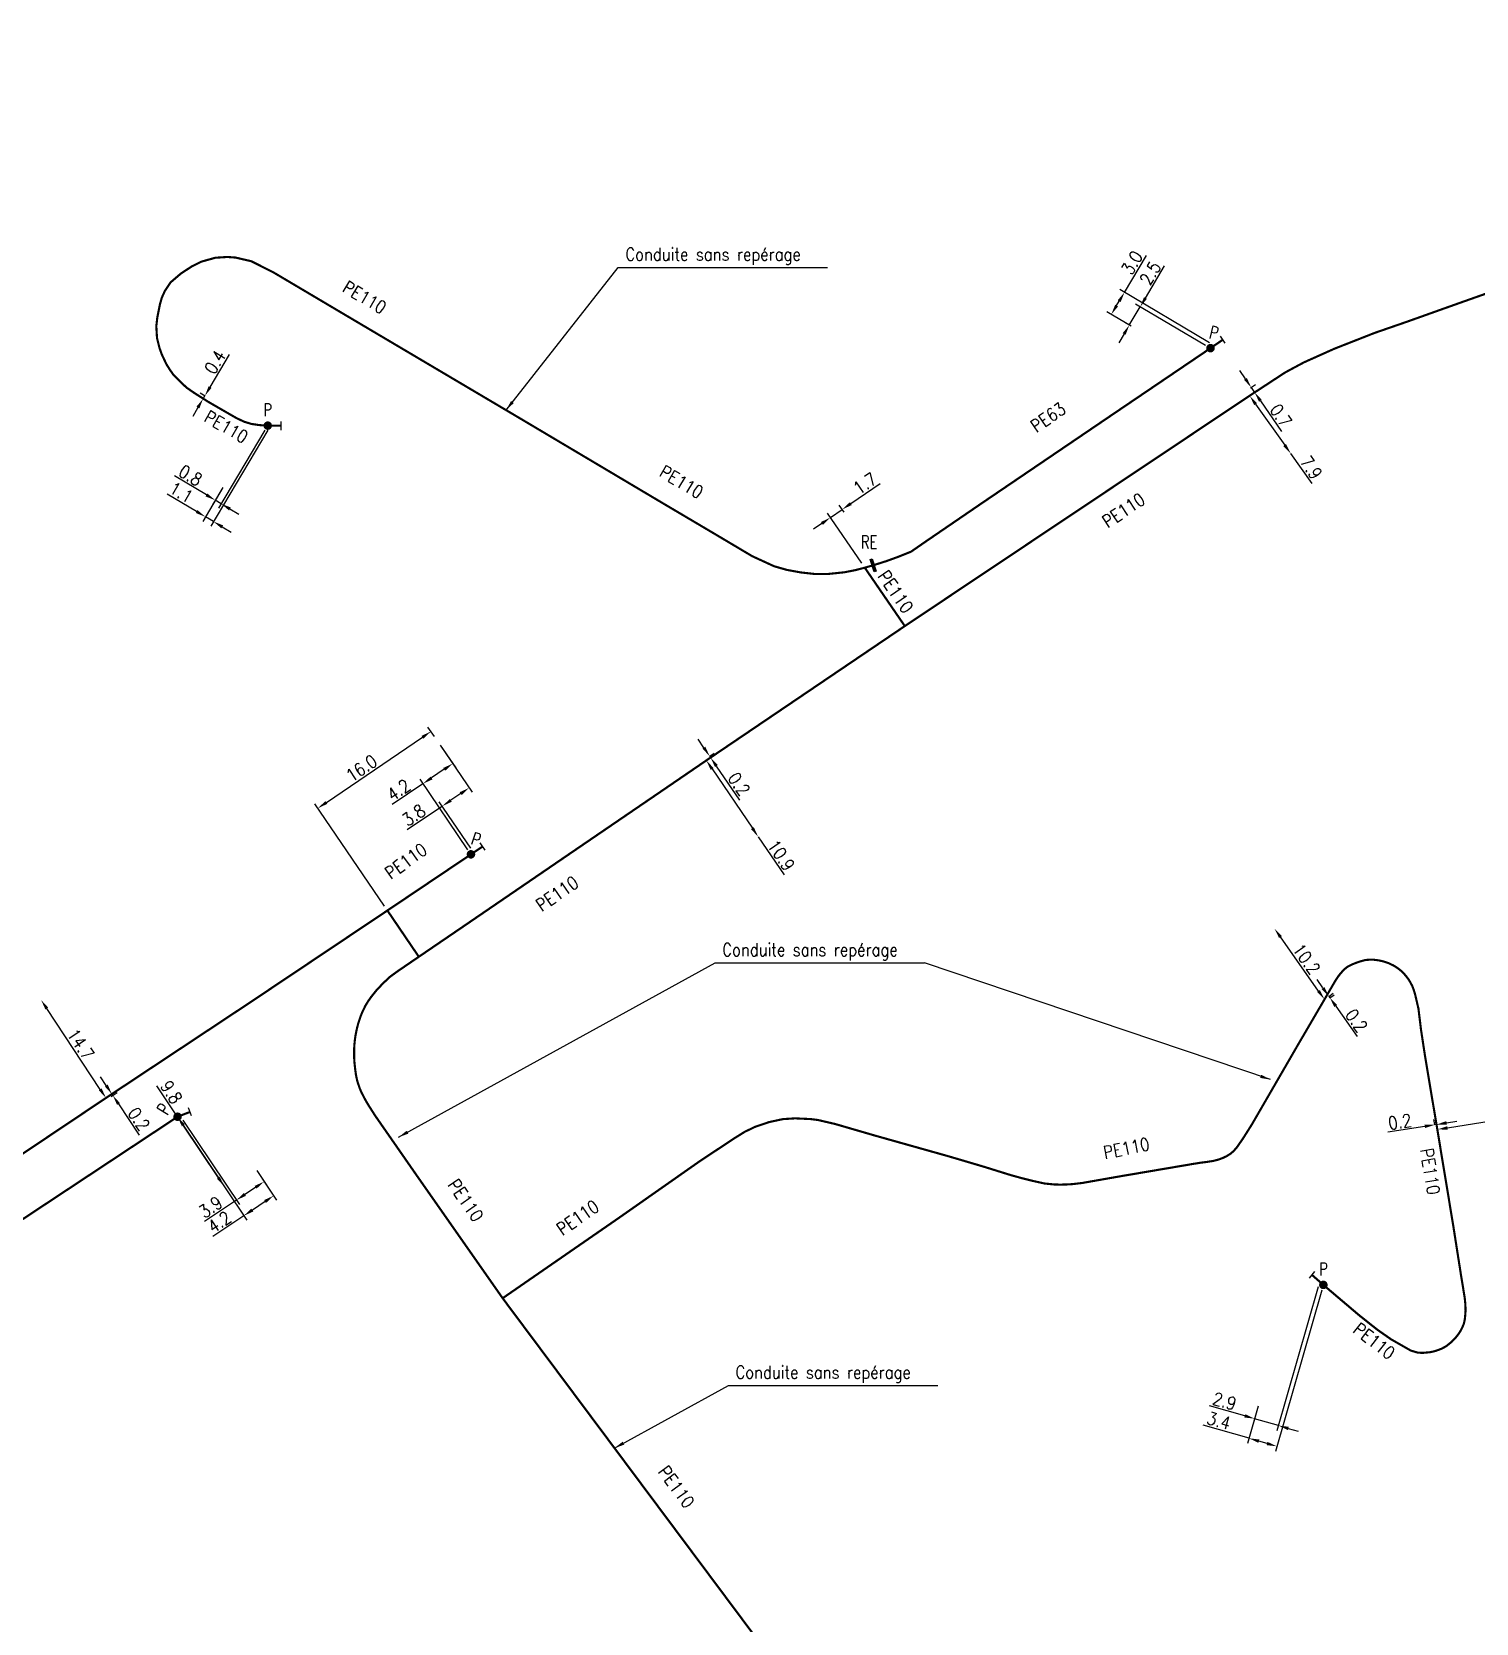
# Model space of a CAD drawing. Header units: millimetres. Extents: x 127511 to 128011, y 140859 to 142000.
# Drawn here: x 127682.6 to 127851.8, y 141620.2 to 141806.6 of the extents above; entities that cross this region are included whole.
import ezdxf
from ezdxf.enums import TextEntityAlignment as Align

# ---------------------------------------------------------------- set-up
doc = ezdxf.new("R2010")
doc.units = ezdxf.units.MM
doc.header["$PDMODE"] = 34
doc.linetypes.add('L_25_PE', pattern=[2000, 1000, 1000])
doc.layers.get('0').update_dxf_attribs({"linetype": 'CONTINUOUS'})
doc.layers.get('Defpoints').update_dxf_attribs({"linetype": 'CONTINUOUS'})
for name, color, linetype in [('L_150', 1, 'CONTINUOUS'), ('L_300', 7, 'CONTINUOUS'), ('L_340', 7, 'CONTINUOUS')]:
    doc.layers.add(name, color=color, linetype=linetype)
doc.styles.add('G_ROMANS', font='ROMANS.SHX', dxfattribs={"width": 0.75})
doc.styles.get("Standard").update_dxf_attribs({"font": 'romans.shx', "width": 0.85})
doc.dimstyles.get("Standard").update_dxf_attribs({"dimtxt": 1.5, "dimasz": 1.2, "dimexe": 0.625, "dimexo": 0.625, "dimgap": 0.25, "dimtad": 1, "dimdec": 1, "dimzin": 0, "dimdsep": 46, "dimtxsty": 'Standard', "dimcen": -0.5, "dimadec": 0, "dimazin": 0, "dimtfac": 1, "dimtdec": 1, "dimtmove": 0, "dimatfit": 3, "dimfxl": 0, "dimtolj": 1, "dimtzin": 0, "dimarcsym": 0})

# ---------------------------------------------------------------- blocks, each defined once
blk = doc.blocks.new('*D4')
at = {"layer": 'Defpoints', "color": 0, "linetype": 'Continuous', "transparency": 16777216}
for p in [(127833.53, 141660.15), (127826.49, 141646.18), (127825.89, 141644.12)]:
    blk.add_point(p, dxfattribs=at)
at = {"layer": 'L_340', "color": 0, "linetype": 'Continuous', "lineweight": -2, "transparency": 16777216}
for p, q in [((127833.35, 141659.55), (127828.5, 141642.71)), ((127824.74, 141644.45), (127820.6, 141645.64)), ((127826.31, 141645.58), (127825.72, 141643.51)), ((127828.68, 141643.31), (127825.89, 141644.12)), ((127829.83, 141642.98), (127830.98, 141642.65))]:
    blk.add_line(p, q, dxfattribs=at)
at = {"layer": 'L_340', "color": 0, "linetype": 'Continuous', "transparency": 16777216}
for points in [[(127824.79, 141644.64), (127824.68, 141644.26), (127825.89, 141644.12)], [(127829.89, 141643.17), (127829.78, 141642.79), (127828.68, 141643.31)]]:
    blk.add_solid(points, dxfattribs=at)
at = {"layer": 'L_340', "color": 0, "linetype": 'Continuous', "transparency": 16777216, "insert": (127822.37, 141646.17), "char_height": 1.5, "attachment_point": 5, "rotation": 343.9326}
blk.add_mtext('\\A1;2.9', dxfattribs=at)
blk = doc.blocks.new('*D5')
at = {"layer": 'Defpoints', "color": 0, "linetype": 'Continuous', "transparency": 16777216}
for p in [(127833.94, 141659.79), (127826.49, 141646.18), (127825.23, 141641.82)]:
    blk.add_point(p, dxfattribs=at)
at = {"layer": 'L_300', "color": 0, "linetype": 'Continuous', "lineweight": -2, "transparency": 16777216}
for p, q in [((127833.77, 141659.19), (127828.32, 141640.28)), ((127826.31, 141645.58), (127825.06, 141641.22)), ((127825.23, 141641.82), (127819.86, 141643.37)), ((127827.34, 141641.21), (127826.38, 141641.49))]:
    blk.add_line(p, q, dxfattribs=at)
at = {"layer": 'L_300', "color": 0, "linetype": 'Continuous', "transparency": 16777216}
for points in [[(127826.44, 141641.68), (127826.33, 141641.29), (127825.23, 141641.82)], [(127827.4, 141641.4), (127827.29, 141641.02), (127828.5, 141640.88)]]:
    blk.add_solid(points, dxfattribs=at)
at = {"layer": 'L_300', "color": 0, "linetype": 'Continuous', "transparency": 16777216, "insert": (127821.69, 141643.88), "char_height": 1.5, "attachment_point": 5, "rotation": 343.9326}
blk.add_mtext('\\A1;3.4', dxfattribs=at)
blk = doc.blocks.new('*D6')
at = {"layer": 'Defpoints', "color": 0, "linetype": 'Continuous', "transparency": 16777216}
for p in [(127854.79, 141679.19), (127854.79, 141679.19), (127847.29, 141678)]:
    blk.add_point(p, dxfattribs=at)
at = {"layer": 'L_150', "color": 0, "linetype": 'Continuous', "lineweight": -2, "transparency": 16777216}
for p, q in [((127848.48, 141678.19), (127853.6, 141679)), ((127854.79, 141679.19), (127859.1, 141679.88))]:
    blk.add_line(p, q, dxfattribs=at)
at = {"layer": 'L_150', "color": 0, "linetype": 'Continuous', "transparency": 16777216}
for points in [[(127853.57, 141679.2), (127853.63, 141678.81), (127854.79, 141679.19)], [(127848.44, 141678.38), (127848.51, 141677.99), (127847.29, 141678)]]:
    blk.add_solid(points, dxfattribs=at)
at = {"layer": 'L_150', "color": 0, "linetype": 'Continuous', "transparency": 16777216, "insert": (127857.38, 141680.62), "char_height": 1.5, "attachment_point": 5, "rotation": 9.071}
blk.add_mtext('\\A1;7.3', dxfattribs=at)
blk = doc.blocks.new('*D7')
at = {"layer": 'Defpoints', "color": 0, "linetype": 'Continuous', "transparency": 16777216}
for p in [(127828.22, 141701.53), (127828.22, 141701.53), (127834.07, 141693.23)]:
    blk.add_point(p, dxfattribs=at)
at = {"layer": 'L_150', "color": 0, "linetype": 'Continuous', "lineweight": -2, "transparency": 16777216}
blk.add_line((127833.38, 141694.21), (127828.91, 141700.55), dxfattribs=at)
at = {"layer": 'L_150', "color": 0, "linetype": 'Continuous', "transparency": 16777216}
for points in [[(127829.08, 141700.66), (127828.75, 141700.43), (127828.22, 141701.53)], [(127833.54, 141694.33), (127833.21, 141694.1), (127834.07, 141693.23)]]:
    blk.add_solid(points, dxfattribs=at)
at = {"layer": 'L_150', "color": 0, "linetype": 'Continuous', "transparency": 16777216, "insert": (127831.96, 141697.96), "char_height": 1.5, "attachment_point": 5, "rotation": 305.1736}
blk.add_mtext('\\A1;10.2', dxfattribs=at)
blk = doc.blocks.new('*D8')
at = {"layer": 'Defpoints', "color": 0, "linetype": 'Continuous', "transparency": 16777216}
for p in [(127847.09, 141677.97), (127847.2, 141678.58), (127847.29, 141678)]:
    blk.add_point(p, dxfattribs=at)
at = {"layer": 'L_150', "color": 0, "linetype": 'Continuous', "lineweight": -2, "transparency": 16777216}
for p, q in [((127847, 141678.58), (127846.9, 141679.17)), ((127847.19, 141678.61), (127847.1, 141679.2)), ((127848.38, 141678.77), (127849.57, 141678.96)), ((127845.82, 141678.36), (127841.5, 141677.67)), ((127847.2, 141678.58), (127847, 141678.55))]:
    blk.add_line(p, q, dxfattribs=at)
at = {"layer": 'L_150', "color": 0, "linetype": 'Continuous', "transparency": 16777216}
for points in [[(127848.35, 141678.97), (127848.41, 141678.58), (127847.2, 141678.58)], [(127845.78, 141678.56), (127845.85, 141678.17), (127847, 141678.55)]]:
    blk.add_solid(points, dxfattribs=at)
at = {"layer": 'L_150', "color": 0, "linetype": 'Continuous', "transparency": 16777216, "insert": (127842.91, 141678.91), "char_height": 1.5, "attachment_point": 5, "rotation": 9.071}
blk.add_mtext('\\A1;0.2', dxfattribs=at)
blk = doc.blocks.new('*D9')
at = {"layer": 'Defpoints', "color": 0, "linetype": 'Continuous', "transparency": 16777216}
for p in [(127834.07, 141693.23), (127834.18, 141693.07), (127834.7, 141693.43)]:
    blk.add_point(p, dxfattribs=at)
at = {"layer": 'L_150', "color": 0, "linetype": 'Continuous', "lineweight": -2, "transparency": 16777216}
for p, q in [((127833.89, 141694.58), (127833.2, 141695.56)), ((127834.58, 141693.59), (127835.1, 141693.96)), ((127834.69, 141693.43), (127835.21, 141693.79)), ((127834.58, 141693.6), (127834.7, 141693.43)), ((127835.39, 141692.45), (127837.91, 141688.88))]:
    blk.add_line(p, q, dxfattribs=at)
at = {"layer": 'L_150', "color": 0, "linetype": 'Continuous', "transparency": 16777216}
for points in [[(127834.06, 141694.69), (127833.73, 141694.46), (127834.58, 141693.6)], [(127835.55, 141692.57), (127835.23, 141692.34), (127834.7, 141693.43)]]:
    blk.add_solid(points, dxfattribs=at)
at = {"layer": 'L_150', "color": 0, "linetype": 'Continuous', "transparency": 16777216, "insert": (127837.81, 141690.75), "char_height": 1.5, "attachment_point": 5, "rotation": 305.1736}
blk.add_mtext('\\A1;0.2', dxfattribs=at)
blk = doc.blocks.new('*D10')
at = {"layer": 'Defpoints', "color": 0, "linetype": 'Continuous', "transparency": 16777216}
for p in [(127730.15, 141723.51), (127733.88, 141718.02), (127734.42, 141710.45)]:
    blk.add_point(p, dxfattribs=at)
at = {"layer": 'L_340', "color": 0, "linetype": 'Continuous', "lineweight": -2, "transparency": 16777216}
for p, q in [((127730.5, 141723), (127734.23, 141717.5)), ((127734.07, 141710.97), (127730.38, 141716.4)), ((127732.89, 141717.34), (127731.73, 141716.56)), ((127730.74, 141715.88), (127726.63, 141713.09))]:
    blk.add_line(p, q, dxfattribs=at)
at = {"layer": 'L_340', "color": 0, "linetype": 'Continuous', "transparency": 16777216}
for points in [[(127732.77, 141717.51), (127733, 141717.18), (127733.88, 141718.02)], [(127731.62, 141716.72), (127731.84, 141716.39), (127730.74, 141715.88)]]:
    blk.add_solid(points, dxfattribs=at)
at = {"layer": 'L_340', "color": 0, "linetype": 'Continuous', "transparency": 16777216, "insert": (127727.38, 141714.81), "char_height": 1.5, "attachment_point": 5, "rotation": 34.1815}
blk.add_mtext('\\A1;3.8', dxfattribs=at)
blk = doc.blocks.new('*D11')
at = {"layer": 'Defpoints', "color": 0, "linetype": 'Continuous', "transparency": 16777216}
for p in [(127730.15, 141723.51), (127731.95, 141720.86), (127734.09, 141710.23)]:
    blk.add_point(p, dxfattribs=at)
at = {"layer": 'L_300', "color": 0, "linetype": 'Continuous', "lineweight": -2, "transparency": 16777216}
for p, q in [((127730.5, 141723), (127732.3, 141720.35)), ((127730.95, 141720.19), (127729.46, 141719.18)), ((127728.47, 141718.5), (127724.86, 141716.05)), ((127733.74, 141710.75), (127728.12, 141719.02))]:
    blk.add_line(p, q, dxfattribs=at)
at = {"layer": 'L_300', "color": 0, "linetype": 'Continuous', "transparency": 16777216}
for points in [[(127730.84, 141720.35), (127731.07, 141720.02), (127731.95, 141720.86)], [(127729.35, 141719.34), (127729.58, 141719.01), (127728.47, 141718.5)]]:
    blk.add_solid(points, dxfattribs=at)
at = {"layer": 'L_300', "color": 0, "linetype": 'Continuous', "transparency": 16777216, "insert": (127725.61, 141717.77), "char_height": 1.5, "attachment_point": 5, "rotation": 34.1815}
blk.add_mtext('\\A1;4.2', dxfattribs=at)
blk = doc.blocks.new('*D12')
at = {"layer": 'Defpoints', "color": 0, "linetype": 'Continuous', "transparency": 16777216}
for p in [(127729.4, 141724.62), (127730.15, 141723.51), (127724.3, 141703.65)]:
    blk.add_point(p, dxfattribs=at)
at = {"layer": 'L_150', "color": 0, "linetype": 'Continuous', "lineweight": -2, "transparency": 16777216}
for p, q in [((127717.15, 141716.31), (127728.4, 141723.95)), ((127729.8, 141724.03), (127729.04, 141725.14)), ((127723.95, 141704.16), (127715.81, 141716.15))]:
    blk.add_line(p, q, dxfattribs=at)
at = {"layer": 'L_150', "color": 0, "linetype": 'Continuous', "transparency": 16777216}
for points in [[(127728.29, 141724.11), (127728.51, 141723.78), (127729.4, 141724.62)], [(127717.04, 141716.47), (127717.26, 141716.14), (127716.16, 141715.63)]]:
    blk.add_solid(points, dxfattribs=at)
at = {"layer": 'L_150', "color": 0, "linetype": 'Continuous', "transparency": 16777216, "insert": (127721.27, 141720.31), "char_height": 1.5, "attachment_point": 5, "rotation": 34.1815}
blk.add_mtext('\\A1;16.0', dxfattribs=at)
blk = doc.blocks.new('*D13')
at = {"layer": 'Defpoints', "color": 0, "linetype": 'Continuous', "transparency": 16777216}
for p in [(127761.66, 141721.23), (127767.73, 141712.3), (127767.73, 141712.3)]:
    blk.add_point(p, dxfattribs=at)
at = {"layer": 'L_150', "color": 0, "linetype": 'Continuous', "lineweight": -2, "transparency": 16777216}
for p, q in [((127762.34, 141720.24), (127767.06, 141713.29)), ((127767.73, 141712.3), (127770.77, 141707.84))]:
    blk.add_line(p, q, dxfattribs=at)
at = {"layer": 'L_150', "color": 0, "linetype": 'Continuous', "transparency": 16777216}
for points in [[(127762.5, 141720.35), (127762.17, 141720.12), (127761.66, 141721.23)], [(127767.22, 141713.41), (127766.89, 141713.18), (127767.73, 141712.3)]]:
    blk.add_solid(points, dxfattribs=at)
at = {"layer": 'L_150', "color": 0, "linetype": 'Continuous', "transparency": 16777216, "insert": (127770.43, 141710.11), "char_height": 1.5, "attachment_point": 5, "rotation": 304.2213}
blk.add_mtext('\\A1;10.9', dxfattribs=at)
blk = doc.blocks.new('*D14')
at = {"layer": 'Defpoints', "color": 0, "linetype": 'Continuous', "transparency": 16777216}
for p in [(127762.05, 141721.73), (127761.55, 141721.39), (127761.66, 141721.23)]:
    blk.add_point(p, dxfattribs=at)
at = {"layer": 'L_150', "color": 0, "linetype": 'Continuous', "lineweight": -2, "transparency": 16777216}
for p, q in [((127761.37, 141722.72), (127760.7, 141723.72)), ((127762.05, 141721.73), (127762.16, 141721.57)), ((127762.06, 141721.74), (127762.56, 141722.08)), ((127762.18, 141721.58), (127762.67, 141721.92)), ((127762.83, 141720.57), (127765.55, 141716.58))]:
    blk.add_line(p, q, dxfattribs=at)
at = {"layer": 'L_150', "color": 0, "linetype": 'Continuous', "transparency": 16777216}
for points in [[(127761.54, 141722.84), (127761.21, 141722.61), (127762.05, 141721.73)], [(127763, 141720.69), (127762.67, 141720.46), (127762.16, 141721.57)]]:
    blk.add_solid(points, dxfattribs=at)
at = {"layer": 'L_150', "color": 0, "linetype": 'Continuous', "transparency": 16777216, "insert": (127765.48, 141718.46), "char_height": 1.5, "attachment_point": 5, "rotation": 304.2213}
blk.add_mtext('\\A1;0.2', dxfattribs=at)
blk = doc.blocks.new('*D15')
at = {"layer": 'Defpoints', "color": 0, "linetype": 'Continuous', "transparency": 16777216}
for p in [(127777.59, 141750.64), (127778.17, 141749.8), (127780.22, 141743.81)]:
    blk.add_point(p, dxfattribs=at)
at = {"layer": 'L_150', "color": 0, "linetype": 'Continuous', "lineweight": -2, "transparency": 16777216}
for p, q in [((127778.58, 141751.32), (127782.04, 141753.69)), ((127779.86, 141744.33), (127775.84, 141750.19)), ((127776.19, 141749.68), (127777.59, 141750.64)), ((127777.81, 141750.32), (127777.24, 141751.15)), ((127775.2, 141749), (127774.21, 141748.32))]:
    blk.add_line(p, q, dxfattribs=at)
at = {"layer": 'L_150', "color": 0, "linetype": 'Continuous', "transparency": 16777216}
for points in [[(127778.47, 141751.48), (127778.7, 141751.15), (127777.59, 141750.64)], [(127775.09, 141749.16), (127775.32, 141748.83), (127776.19, 141749.68)]]:
    blk.add_solid(points, dxfattribs=at)
at = {"layer": 'L_150', "color": 0, "linetype": 'Continuous', "transparency": 16777216, "insert": (127780.24, 141753.67), "char_height": 1.5, "attachment_point": 5, "rotation": 34.4733}
blk.add_mtext('\\A1;1.7', dxfattribs=at)
blk = doc.blocks.new('*D16')
at = {"layer": 'Defpoints', "color": 0, "linetype": 'Continuous', "transparency": 16777216}
for p in [(127811.21, 141772.22), (127811.98, 141771.77), (127820.68, 141769.5)]:
    blk.add_point(p, dxfattribs=at)
at = {"layer": 'L_300', "color": 0, "linetype": 'Continuous', "lineweight": -2, "transparency": 16777216}
for p, q in [((127813.1, 141775.4), (127815.34, 141779.16)), ((127811.21, 141772.22), (127812.49, 141774.37)), ((127820.15, 141769.82), (127811.95, 141774.69)), ((127811.44, 141772.09), (127810.68, 141772.54)), ((127810.6, 141771.19), (127809.99, 141770.16))]:
    blk.add_line(p, q, dxfattribs=at)
at = {"layer": 'L_300', "color": 0, "linetype": 'Continuous', "transparency": 16777216}
for points in [[(127812.93, 141775.51), (127813.27, 141775.3), (127812.49, 141774.37)], [(127810.43, 141771.29), (127810.77, 141771.09), (127811.21, 141772.22)]]:
    blk.add_solid(points, dxfattribs=at)
at = {"layer": 'L_300', "color": 0, "linetype": 'Continuous', "transparency": 16777216, "insert": (127813.67, 141778.31), "char_height": 1.5, "attachment_point": 5, "rotation": 59.2754}
blk.add_mtext('\\A1;2.5', dxfattribs=at)
blk = doc.blocks.new('*D17')
at = {"layer": 'Defpoints', "color": 0, "linetype": 'Continuous', "transparency": 16777216}
for p in [(127809.1, 141773.48), (127811.98, 141771.77), (127821.14, 141769.82)]:
    blk.add_point(p, dxfattribs=at)
at = {"layer": 'L_340', "color": 0, "linetype": 'Continuous', "lineweight": -2, "transparency": 16777216}
for p, q in [((127810.64, 141776.06), (127813.21, 141780.38)), ((127820.61, 141770.14), (127810.1, 141776.38)), ((127809.72, 141774.51), (127810.03, 141775.03)), ((127811.44, 141772.09), (127808.57, 141773.8))]:
    blk.add_line(p, q, dxfattribs=at)
at = {"layer": 'L_340', "color": 0, "linetype": 'Continuous', "transparency": 16777216}
for points in [[(127809.85, 141775.13), (127810.2, 141774.93), (127810.64, 141776.06)], [(127809.55, 141774.61), (127809.89, 141774.41), (127809.1, 141773.48)]]:
    blk.add_solid(points, dxfattribs=at)
at = {"layer": 'L_340', "color": 0, "linetype": 'Continuous', "transparency": 16777216, "insert": (127811.54, 141779.53), "char_height": 1.5, "attachment_point": 5, "rotation": 59.2754}
blk.add_mtext('\\A1;3.0', dxfattribs=at)
blk = doc.blocks.new('*D18')
at = {"layer": 'Defpoints', "color": 0, "linetype": 'Continuous', "transparency": 16777216}
for p in [(127825.31, 141763.96), (127830.11, 141757.19), (127830.11, 141757.19)]:
    blk.add_point(p, dxfattribs=at)
at = {"layer": 'L_150', "color": 0, "linetype": 'Continuous', "lineweight": -2, "transparency": 16777216}
for p, q in [((127826, 141762.98), (127829.41, 141758.17)), ((127830.11, 141757.19), (127832.6, 141753.68))]:
    blk.add_line(p, q, dxfattribs=at)
at = {"layer": 'L_150', "color": 0, "linetype": 'Continuous', "transparency": 16777216}
for points in [[(127826.16, 141763.09), (127825.84, 141762.86), (127825.31, 141763.96)], [(127829.57, 141758.29), (127829.25, 141758.05), (127830.11, 141757.19)]]:
    blk.add_solid(points, dxfattribs=at)
at = {"layer": 'L_150', "color": 0, "linetype": 'Continuous', "transparency": 16777216, "insert": (127832.51, 141755.52), "char_height": 1.5, "attachment_point": 5, "rotation": 305.3479}
blk.add_mtext('\\A1;7.9', dxfattribs=at)
blk = doc.blocks.new('*D19')
at = {"layer": 'Defpoints', "color": 0, "linetype": 'Continuous', "transparency": 16777216}
for p in [(127824.91, 141764.53), (127825.49, 141764.93), (127825.3, 141763.95)]:
    blk.add_point(p, dxfattribs=at)
at = {"layer": 'L_150', "color": 0, "linetype": 'Continuous', "lineweight": -2, "transparency": 16777216}
for p, q in [((127824.82, 141765.92), (127824.14, 141766.91)), ((127825.42, 141764.88), (127826.01, 141765.28)), ((127825.49, 141764.93), (127825.89, 141764.35)), ((127825.82, 141764.3), (127826.4, 141764.7)), ((127826.56, 141763.36), (127829.03, 141759.75))]:
    blk.add_line(p, q, dxfattribs=at)
at = {"layer": 'L_150', "color": 0, "linetype": 'Continuous', "transparency": 16777216}
for points in [[(127824.98, 141766.03), (127824.65, 141765.81), (127825.49, 141764.93)], [(127826.73, 141763.47), (127826.4, 141763.25), (127825.89, 141764.35)]]:
    blk.add_solid(points, dxfattribs=at)
at = {"layer": 'L_150', "color": 0, "linetype": 'Continuous', "transparency": 16777216, "insert": (127828.96, 141761.62), "char_height": 1.5, "attachment_point": 5, "rotation": 304.3236}
blk.add_mtext('\\A1;0.7', dxfattribs=at)
blk = doc.blocks.new('L_340_07')
at = {"color": 0, "linetype": 'Continuous', "const_width": 0.25, "flags": 128}
blk.add_lwpolyline([(0, 0), (1.25, 0)], dxfattribs=at)
at = {"color": 0, "linetype": 'Continuous', "flags": 128}
blk.add_lwpolyline([(1.25, -0.5), (1.25, 0.5)], dxfattribs=at)
at = {"color": 0, "linetype": 'Continuous', "width": 0.75, "flags": 3}
for tag, p in [('DEF_LEG', (0.72, -3.47)), ('DEF_COUP', (0.72, -5.97)), ('DEF_TYPE', (0.72, -8.47))]:
    blk.add_attdef(tag, text='', height=1.2, dxfattribs=at).set_placement(p, align=Align.MIDDLE)
blk = doc.blocks.new('L_300_12')
at = {"color": 0, "linetype": 'Continuous', "const_width": 0.497, "flags": 128}
blk.add_lwpolyline([(-0.25, 0, 1), (0.25, 0, 1)], format="xyb", close=True, dxfattribs=at)
at = {"color": 0, "linetype": 'Continuous', "style": 'G_ROMANS', "width": 0.75}
blk.add_text('P', height=1.5, dxfattribs=at).set_placement((0, 1.85), align=Align.MIDDLE)
at = {"color": 0, "linetype": 'Continuous', "width": 0.75, "flags": 3}
for tag, p in [('DEF_LEG', (0, -5)), ('DEF_COUP', (0, -7.5)), ('DEF_TYPE', (0, -10))]:
    blk.add_attdef(tag, text='', height=1.2, dxfattribs=at).set_placement(p, align=Align.MIDDLE)
blk = doc.blocks.new('*D22')
at = {"layer": 'Defpoints', "color": 0, "linetype": 'Continuous', "transparency": 16777216}
for p in [(127683.74, 141693.16), (127683.74, 141693.16), (127691.33, 141681.69)]:
    blk.add_point(p, dxfattribs=at)
at = {"layer": 'L_150', "color": 0, "linetype": 'Continuous', "lineweight": -2, "transparency": 16777216}
blk.add_line((127690.66, 141682.69), (127684.4, 141692.16), dxfattribs=at)
at = {"layer": 'L_150', "color": 0, "linetype": 'Continuous', "transparency": 16777216}
for points in [[(127684.57, 141692.27), (127684.24, 141692.05), (127683.74, 141693.16)], [(127690.83, 141682.8), (127690.5, 141682.58), (127691.33, 141681.69)]]:
    blk.add_solid(points, dxfattribs=at)
at = {"layer": 'L_150', "color": 0, "linetype": 'Continuous', "transparency": 16777216, "insert": (127688.37, 141687.98), "char_height": 1.5, "attachment_point": 5, "rotation": 303.4768}
blk.add_mtext('\\A1;14.7', dxfattribs=at)
blk = doc.blocks.new('*D23')
at = {"layer": 'Defpoints', "color": 0, "linetype": 'Continuous', "transparency": 16777216}
for p in [(127691.33, 141681.69), (127691.44, 141681.53), (127692.14, 141681.99)]:
    blk.add_point(p, dxfattribs=at)
at = {"layer": 'L_150', "color": 0, "linetype": 'Continuous', "lineweight": -2, "transparency": 16777216}
for p, q in [((127691.36, 141683.16), (127690.7, 141684.16)), ((127691.85, 141682.04), (127692.55, 141682.5)), ((127691.96, 141681.87), (127692.66, 141682.33)), ((127692.02, 141682.15), (127692.14, 141681.99)), ((127692.8, 141680.99), (127695.21, 141677.34))]:
    blk.add_line(p, q, dxfattribs=at)
at = {"layer": 'L_150', "color": 0, "linetype": 'Continuous', "transparency": 16777216}
for points in [[(127691.53, 141683.27), (127691.2, 141683.04), (127692.02, 141682.15)], [(127692.96, 141681.1), (127692.63, 141680.88), (127692.14, 141681.99)]]:
    blk.add_solid(points, dxfattribs=at)
at = {"layer": 'L_150', "color": 0, "linetype": 'Continuous', "transparency": 16777216, "insert": (127695.17, 141679.21), "char_height": 1.5, "attachment_point": 5, "rotation": 303.4768}
blk.add_mtext('\\A1;0.2', dxfattribs=at)
blk = doc.blocks.new('*D24')
at = {"layer": 'Defpoints', "color": 0, "linetype": 'Continuous', "transparency": 16777216}
for p in [(127700, 141679.6), (127708.65, 141673.7), (127709.86, 141671.89)]:
    blk.add_point(p, dxfattribs=at)
at = {"layer": 'L_340', "color": 0, "linetype": 'Continuous', "lineweight": -2, "transparency": 16777216}
for p, q in [((127700.35, 141679.08), (127706.96, 141669.2)), ((127709, 141673.18), (127710.2, 141671.37)), ((127706.61, 141669.72), (127702.86, 141667.21)), ((127708.86, 141671.22), (127707.61, 141670.39))]:
    blk.add_line(p, q, dxfattribs=at)
at = {"layer": 'L_340', "color": 0, "linetype": 'Continuous', "transparency": 16777216}
for points in [[(127708.75, 141671.39), (127708.97, 141671.06), (127709.86, 141671.89)], [(127707.5, 141670.56), (127707.72, 141670.22), (127706.61, 141669.72)]]:
    blk.add_solid(points, dxfattribs=at)
at = {"layer": 'L_340', "color": 0, "linetype": 'Continuous', "transparency": 16777216, "insert": (127703.59, 141668.91), "char_height": 1.5, "attachment_point": 5, "rotation": 33.7921}
blk.add_mtext('\\A1;3.9', dxfattribs=at)
blk = doc.blocks.new('*D25')
at = {"layer": 'Defpoints', "color": 0, "linetype": 'Continuous', "transparency": 16777216}
for p in [(127699.72, 141679.49), (127708.65, 141673.7), (127710.97, 141670.23)]:
    blk.add_point(p, dxfattribs=at)
at = {"layer": 'L_300', "color": 0, "linetype": 'Continuous', "lineweight": -2, "transparency": 16777216}
for p, q in [((127700.06, 141678.97), (127707.83, 141667.37)), ((127709, 141673.18), (127711.32, 141669.71)), ((127709.97, 141669.56), (127708.48, 141668.56)), ((127707.48, 141667.89), (127703.85, 141665.46))]:
    blk.add_line(p, q, dxfattribs=at)
at = {"layer": 'L_300', "color": 0, "linetype": 'Continuous', "transparency": 16777216}
for points in [[(127709.86, 141669.73), (127710.08, 141669.39), (127710.97, 141670.23)], [(127708.36, 141668.73), (127708.59, 141668.39), (127707.48, 141667.89)]]:
    blk.add_solid(points, dxfattribs=at)
at = {"layer": 'L_300', "color": 0, "linetype": 'Continuous', "transparency": 16777216, "insert": (127704.61, 141667.17), "char_height": 1.5, "attachment_point": 5, "rotation": 33.7921}
blk.add_mtext('\\A1;4.2', dxfattribs=at)
blk = doc.blocks.new('*D26')
at = {"layer": 'Defpoints', "color": 0, "linetype": 'Continuous', "transparency": 16777216}
for p in [(127699.72, 141679.49), (127705.17, 141671.35), (127705.17, 141671.35)]:
    blk.add_point(p, dxfattribs=at)
at = {"layer": 'L_300', "color": 0, "linetype": 'Continuous', "lineweight": -2, "transparency": 16777216}
for p, q in [((127699.72, 141679.49), (127697.28, 141683.12)), ((127704.5, 141672.34), (127700.38, 141678.49))]:
    blk.add_line(p, q, dxfattribs=at)
at = {"layer": 'L_300', "color": 0, "linetype": 'Continuous', "transparency": 16777216}
for points in [[(127700.55, 141678.61), (127700.22, 141678.38), (127699.72, 141679.49)], [(127704.67, 141672.46), (127704.33, 141672.23), (127705.17, 141671.35)]]:
    blk.add_solid(points, dxfattribs=at)
at = {"layer": 'L_300', "color": 0, "linetype": 'Continuous', "transparency": 16777216, "insert": (127699, 141682.36), "char_height": 1.5, "attachment_point": 5, "rotation": 303.7921}
blk.add_mtext('\\A1;9.8', dxfattribs=at)
blk = doc.blocks.new('*D30')
at = {"layer": 'Defpoints', "color": 0, "linetype": 'Continuous', "transparency": 16777216}
for p in [(127710.28, 141760.45), (127705.35, 141753.76), (127704.14, 141751.71)]:
    blk.add_point(p, dxfattribs=at)
at = {"layer": 'L_300', "color": 0, "linetype": 'Continuous', "lineweight": -2, "transparency": 16777216}
for p, q in [((127709.96, 141759.91), (127704.5, 141750.77)), ((127703.11, 141752.33), (127699.35, 141754.57)), ((127705.03, 141753.22), (127703.82, 141751.18)), ((127704.82, 141751.3), (127704.14, 141751.71)), ((127705.85, 141750.69), (127706.88, 141750.07))]:
    blk.add_line(p, q, dxfattribs=at)
at = {"layer": 'L_300', "color": 0, "linetype": 'Continuous', "transparency": 16777216}
for points in [[(127703.21, 141752.5), (127703, 141752.16), (127704.14, 141751.71)], [(127705.96, 141750.86), (127705.75, 141750.52), (127704.82, 141751.3)]]:
    blk.add_solid(points, dxfattribs=at)
at = {"layer": 'L_300', "color": 0, "linetype": 'Continuous', "transparency": 16777216, "insert": (127701.23, 141754.61), "char_height": 1.5, "attachment_point": 5, "rotation": 329.1869}
blk.add_mtext('\\A1;0.8', dxfattribs=at)
blk = doc.blocks.new('*D31')
at = {"layer": 'Defpoints', "color": 0, "linetype": 'Continuous', "transparency": 16777216}
for p in [(127710.62, 141760.44), (127705.35, 141753.76), (127702.98, 141749.77)]:
    blk.add_point(p, dxfattribs=at)
at = {"layer": 'L_340', "color": 0, "linetype": 'Continuous', "lineweight": -2, "transparency": 16777216}
for p, q in [((127710.3, 141759.91), (127703.61, 141748.67)), ((127701.95, 141750.39), (127698.51, 141752.44)), ((127705.03, 141753.22), (127702.66, 141749.24)), ((127703.93, 141749.21), (127702.98, 141749.77)), ((127704.96, 141748.6), (127705.99, 141747.98))]:
    blk.add_line(p, q, dxfattribs=at)
at = {"layer": 'L_340', "color": 0, "linetype": 'Continuous', "transparency": 16777216}
for points in [[(127702.05, 141750.56), (127701.85, 141750.22), (127702.98, 141749.77)], [(127705.06, 141748.77), (127704.85, 141748.42), (127703.93, 141749.21)]]:
    blk.add_solid(points, dxfattribs=at)
at = {"layer": 'L_340', "color": 0, "linetype": 'Continuous', "transparency": 16777216, "insert": (127700.15, 141752.63), "char_height": 1.5, "attachment_point": 5, "rotation": 329.1869}
blk.add_mtext('\\A1;1.1', dxfattribs=at)
blk = doc.blocks.new('*D32')
at = {"layer": 'Defpoints', "color": 0, "linetype": 'Continuous', "transparency": 16777216}
for p in [(127702.92, 141763.94), (127703.3, 141763.25), (127703.5, 141763.59)]:
    blk.add_point(p, dxfattribs=at)
at = {"layer": 'L_150', "color": 0, "linetype": 'Continuous', "lineweight": -2, "transparency": 16777216}
for p, q in [((127703.53, 141764.97), (127705.8, 141768.78)), ((127702.76, 141763.57), (127702.18, 141763.92)), ((127702.96, 141763.91), (127702.38, 141764.26)), ((127702.71, 141763.6), (127702.92, 141763.94)), ((127702.1, 141762.57), (127701.49, 141761.53))]:
    blk.add_line(p, q, dxfattribs=at)
at = {"layer": 'L_150', "color": 0, "linetype": 'Continuous', "transparency": 16777216}
for points in [[(127703.36, 141765.07), (127703.7, 141764.87), (127702.92, 141763.94)], [(127701.93, 141762.67), (127702.27, 141762.46), (127702.71, 141763.6)]]:
    blk.add_solid(points, dxfattribs=at)
at = {"layer": 'L_150', "color": 0, "linetype": 'Continuous', "transparency": 16777216, "insert": (127704.11, 141767.9), "char_height": 1.5, "attachment_point": 5, "rotation": 59.243}
blk.add_mtext('\\A1;0.4', dxfattribs=at)
blk = doc.blocks.new('L_340_21')
at = {"linetype": 'Continuous'}
blk.add_hatch(color=0, dxfattribs=at).paths.add_polyline_path([(0.125, 0.75), (-0.125, 0.75), (-0.125, -0.75), (0.125, -0.75)])
at = {"color": 0, "linetype": 'Continuous'}
blk.add_lwpolyline([(-0.125, 0.75), (0.125, 0.75), (0.125, -0.75), (-0.125, -0.75)], close=True, dxfattribs=at)
at = {"color": 0, "linetype": 'Continuous', "width": 0.75}
for tag, height, flags, p in [('RE', 1.5, 8, (0, 3)), ('DEF_LEG', 1.2, 3, (0, -5)), ('DEF_COUP', 1.2, 3, (0, -7.5)), ('DEF_TYPE', 1.2, 3, (0, -10))]:
    blk.add_attdef(tag, text='', height=height, dxfattribs=dict(at, flags=flags)).set_placement(p, align=Align.MIDDLE)

msp = doc.modelspace()

# ---------------------------------------------------------------- linework, layer by layer
at = {"layer": 'L_150', "linetype": 'L_25_PE', "const_width": 0.25, "flags": 128}
msp.add_lwpolyline([(127734.42, 141710.45), (127734.09, 141710.23), (127724.3, 141703.65), (127708.29, 141692.93), (127691.33, 141681.69), (127678.76, 141673.27), (127668.59, 141666.5), (127664.44, 141663.75), (127659.14, 141660.23), (127658.57, 141659.85), (127657.71, 141659.31), (127656.94, 141658.89), (127655.92, 141658.4), (127654.98, 141658.01), (127654.15, 141657.72), (127652.5, 141657.26), (127651.55, 141657.07), (127650.59, 141656.94), (127649.86, 141656.87), (127649.44, 141656.85, -0.404887), (127634.01, 141669.65), (127633.47, 141675.02), (127633.14, 141678.29), (127632.89, 141680.61), (127631.84, 141690.1), (127630.06, 141705.5), (127628.75, 141717), (127627.48, 141728.28), (127626.24, 141739.37), (127625.31, 141747.86), (127624.8, 141752.53), (127624.29, 141757.09), (127623.76, 141761.93), (127623.57, 141764.77), (127623.42, 141767.04), (127623.32, 141768.49), (127623.32, 141770.14, 0.065589), (127623.3, 141770.27), (127621.99, 141775.21, -0.079095), (127621.98, 141775.36), (127622.53, 141785.29), (127623.23, 141796.62), (127623.67, 141804.31), (127623.89, 141808.97), (127624.33, 141811.98), (127624.93, 141814.47), (127625.44, 141816.09), (127626.14, 141817.85), (127627.3, 141819.97), (127628.76, 141821.86), (127629.41, 141822.61), (127631.37, 141824.69), (127633.1, 141826.22), (127634.68, 141827.33), (127637.56, 141828.75), (127642.35, 141830.96), (127649.69, 141834.36), (127662.52, 141840.25), (127670.55, 141843.94), (127683.2, 141849.66), (127689.7, 141852.62), (127695.93, 141855.45), (127697.9, 141856.39), (127700.59, 141857.55), (127702.54, 141858.23), (127703.93, 141858.63), (127706.29, 141859.15), (127709.19, 141859.54), (127711.64, 141859.53), (127714.45, 141859.26), (127716.63, 141858.81), (127719.69, 141857.72), (127720.45, 141857.38), (127720.78, 141857.23)], format="xyb", dxfattribs=at)
at = {"layer": 'L_150', "linetype": 'L_25_PE', "flags": 128}
for points in [[(128000, 141596.46, 0.25, 0.25, 0), (127996.66, 141592.62, 0.25, 0.25, 0), (127996.16, 141592.19, 0.25, 0.25, 0.128432), (127986.36, 141593.51, 0.25, 0.25, 0), (127945.73, 141587.79, 0.25, 0.25, 0), (127909.53, 141582.69, 0.25, 0.25, 0), (127895.73, 141580.76, 0.25, 0.25, -0.096845), (127855.3, 141583.16, 0.25, 0.25, 0), (127833.31, 141589.46, 0.25, 0.25, 0), (127792.44, 141601.85, 0.25, 0.25, 0), (127790.23, 141602.49, 0.25, 0.25, 0), (127785.17, 141603.87, 0.25, 0.25, 0), (127778.48, 141605.96, 0.25, 0.25, -0.181644), (127774.59, 141608.91, 0.25, 0.25, 0), (127767.86, 141617.95, 0.25, 0.25, 0), (127737.8, 141658.23, 0.25, 0.25, 0), (127727.59, 141672.82, 0.25, 0.25, 0), (127724.72, 141676.95, 0.25, 0.25, 0), (127722.87, 141679.61, 0.25, 0.25, 0), (127722.11, 141680.8, 0.25, 0.25, 0), (127721.78, 141681.35, 0.25, 0.25, 0), (127721.54, 141681.8, 0.25, 0.25, 0), (127721.27, 141682.32, 0.25, 0.25, 0), (127721.05, 141682.84, 0.25, 0.25, 0), (127720.85, 141683.42, 0.25, 0.25, 0), (127720.75, 141683.77, 0.25, 0.25, 0), (127720.62, 141684.37, 0.25, 0.25, 0), (127720.52, 141685.11, 0.25, 0.25, 0), (127720.44, 141685.86, 0.25, 0.25, 0), (127720.41, 141686.35, 0.25, 0.25, 0), (127720.4, 141686.72, 0.25, 0.25, 0), (127720.4, 141687.37, 0.25, 0.25, 0), (127720.44, 141688.01, 0.25, 0.25, 0), (127720.5, 141688.58, 0.25, 0.25, 0), (127720.56, 141688.98, 0.25, 0.25, 0), (127720.67, 141689.54, 0.25, 0.25, 0), (127720.76, 141689.95, 0.25, 0.25, 0), (127720.86, 141690.33, 0.25, 0.25, 0), (127720.94, 141690.59, 0.25, 0.25, 0), (127721.17, 141691.28, 0.25, 0.25, 0), (127721.4, 141691.84, 0.25, 0.25, 0), (127721.73, 141692.51, 0.25, 0.25, 0), (127722.06, 141693.05, 0.25, 0.25, 0), (127722.43, 141693.57, 0.25, 0.25, 0), (127722.83, 141694.07, 0.25, 0.25, 0), (127723.07, 141694.36, 0.25, 0.25, 0), (127723.78, 141695.11, 0.25, 0.25, 0), (127724.59, 141695.87, 0.25, 0.25, 0), (127725.39, 141696.46, 0.25, 0.25, 0), (127727.98, 141698.23, 0.25, 0.25, 0), (127733.38, 141701.91, 0.25, 0.25, 0), (127745.48, 141710.18, 0.25, 0.25, 0), (127756.25, 141717.53, 0.25, 0.25, 0), (127761.66, 141721.23, 0.25, 0.25, 0), (127784.91, 141736.97, 0.25, 0.25, 0), (127825.31, 141763.96, 0.25, 0.25, 0), (127829.48, 141766.69, 0.25, 0.25, 0), (127829.48, 141766.69, 0.25, 0.25, 0), (127831.66, 141767.86, 0.25, 0.25, 0), (127835.23, 141769.46, 0.25, 0.25, 0), (127839.94, 141771.31, 0.25, 0.25, 0), (127839.94, 141771.31, 0.25, 0.25, 0), (127843.61, 141772.58, 0.25, 0.25, 0), (127850.09, 141774.89, 0.25, 0.25, 0), (127856.71, 141777.23, 0.25, 0.25, 0), (127862.4, 141779.14, 0.25, 0.25, 0), (127865.78, 141780.39, 0.25, 0.25, 0), (127867.91, 141781.19, 0.25, 0.25, 0), (127876.29, 141784.12, 0.25, 0.25, 0), (127881.79, 141785.77, 0.25, 0.25, 0), (127887.15, 141788.48, 0.25, 0.25, 0)], [(127781.33, 141744.13, 0.25, 0.25, 0), (127782.72, 141744.57, 0.25, 0.25, 0), (127784.1, 141745.07, 0.25, 0.25, 0), (127785.65, 141745.69, 0.25, 0.25, 0), (127787.47, 141746.95, 0.25, 0.25, 0), (127794.04, 141751.44, 0.25, 0.25, 0), (127809.28, 141761.78, 0.25, 0.25, 0), (127820.68, 141769.5, 0.25, 0.25, 0), (127821.14, 141769.82, 0.25, 0.25, 0), (127821.14, 141769.82, 0, 0, 0)], [(127630.98, 141634.89, 0.25, 0.25, 0), (127632.72, 141635.71, 0.25, 0.25, 0), (127640.4, 141639.33, 0.25, 0.25, 0), (127645.4, 141643.17, 0.25, 0.25, 0), (127654.55, 141649.22, 0.25, 0.25, 0), (127662.64, 141654.96, 0.25, 0.25, 0), (127662.64, 141654.96, 0.25, 0.25, 0), (127662.64, 141654.96, 0.25, 0.25, 0), (127699.72, 141679.49, 0.25, 0.25, 0), (127700, 141679.6, 0, 0, 0)]]:
    msp.add_lwpolyline(points, format="xyseb", dxfattribs=at)
at = {"layer": 'L_150', "linetype": 'L_25_PE', "const_width": 0.25, "flags": 128}
for points in [[(127710.62, 141760.44), (127710.28, 141760.45), (127710.03, 141760.46), (127709.27, 141760.52), (127708.37, 141760.65), (127707.52, 141760.91), (127706.61, 141761.34), (127704.25, 141762.7), (127703.3, 141763.25), (127701.63, 141764.31), (127700.75, 141764.92), (127699.92, 141765.73), (127699.23, 141766.41), (127698.8, 141767.03), (127698.41, 141767.65), (127697.86, 141768.82), (127697.6, 141769.56), (127697.31, 141770.71), (127697.23, 141772.11), (127697.35, 141773.15), (127697.65, 141774.65), (127697.88, 141775.45), (127698.23, 141776.23), (127698.91, 141777.24), (127700.09, 141778.25), (127701.39, 141779.11), (127702.5, 141779.66), (127704.15, 141780.12), (127705.56, 141780.21), (127706.51, 141780.14), (127708.36, 141779.71), (127710.94, 141778.41), (127719.58, 141773.29), (127729.6, 141767.36), (127740.16, 141761.11), (127756.55, 141751.37), (127762.74, 141747.71), (127767.03, 141745.16), (127769.6, 141743.98), (127771.1, 141743.55), (127772.75, 141743.25), (127774.3, 141743.08), (127775.79, 141743.06), (127777.82, 141743.27), (127779.1, 141743.52), (127780.22, 141743.81), (127781.09, 141744.06)], [(127780.22, 141743.81), (127784.91, 141736.97)], [(127724.3, 141703.65), (127727.98, 141698.23)], [(127833.53, 141660.15), (127833.94, 141659.79), (127838.15, 141656.22), (127840.24, 141654.56), (127841.87, 141653.42), (127843.25, 141652.63), (127844.18, 141652.1), (127845.02, 141651.85), (127845.61, 141651.83), (127846.47, 141651.91), (127847.04, 141652.04), (127847.78, 141652.31), (127848.32, 141652.6), (127848.96, 141653.11), (127849.45, 141653.63), (127849.72, 141653.96), (127850.03, 141654.44), (127850.23, 141654.84), (127850.4, 141655.25), (127850.51, 141655.75), (127850.56, 141656.24), (127850.6, 141656.83), (127850.57, 141657.57), (127850.5, 141658.26), (127850.37, 141659.07), (127850.05, 141661.03), (127849.14, 141666.83), (127847.29, 141678), (127845.85, 141686.6), (127845.38, 141689.68), (127845.08, 141692.15), (127844.7, 141693.78), (127844.53, 141694.35), (127844.34, 141694.84), (127844.13, 141695.23), (127843.93, 141695.57), (127843.71, 141695.86), (127843.47, 141696.15), (127843.16, 141696.48), (127842.82, 141696.77), (127842.44, 141697.04), (127842.13, 141697.22), (127841.78, 141697.39), (127841.54, 141697.5), (127841, 141697.68), (127840.43, 141697.81), (127839.86, 141697.88), (127839.43, 141697.89), (127839.06, 141697.87), (127838.83, 141697.84), (127838.2, 141697.67), (127838, 141697.6), (127837.6, 141697.45), (127837.34, 141697.35), (127836.85, 141697.1), (127836.61, 141696.94), (127836.34, 141696.71), (127836.01, 141696.34), (127835.8, 141696.09), (127835.6, 141695.81), (127835.31, 141695.36), (127834.96, 141694.76), (127834.07, 141693.23), (127830.95, 141687.89), (127825.58, 141678.61), (127824.54, 141676.96), (127823.79, 141675.88), (127823.41, 141675.45), (127823.08, 141675.17), (127822.64, 141674.89), (127822.17, 141674.66), (127821.68, 141674.48), (127821.07, 141674.32), (127820.33, 141674.2), (127819.59, 141674.11), (127818.66, 141673.96), (127816.78, 141673.64), (127810.01, 141672.49), (127806.6, 141671.89), (127805.63, 141671.72), (127804.47, 141671.59), (127803.77, 141671.55), (127803.06, 141671.54), (127802.36, 141671.56), (127801.28, 141671.67), (127799.84, 141671.99), (127798.67, 141672.28), (127797.3, 141672.66), (127794.12, 141673.65), (127790.06, 141674.85), (127781.46, 141677.27), (127776.75, 141678.64), (127774.73, 141679.11), (127773.84, 141679.22), (127772.05, 141679.3), (127770.62, 141679.21), (127769, 141678.86), (127767.38, 141678.31), (127766.17, 141677.73), (127764.9, 141676.94), (127760.83, 141674.24), (127751.53, 141667.72), (127737.8, 141658.23)]]:
    msp.add_lwpolyline(points, dxfattribs=at)

# ---------------------------------------------------------------- block references
at = {"layer": 'L_300'}
for p, rotation in [((127820.72, 141769.53), 347.2806483483692), ((127734.09, 141710.23), 341.2539088029105), ((127699.72, 141679.49), 59.99999999999999)]:
    msp.add_blockref('L_300_12', p, dxfattribs=dict(at, rotation=rotation))
for p in [(127710.28, 141760.45), (127833.94, 141659.79)]:
    msp.add_blockref('L_300_12', p, dxfattribs=at)
at = {"layer": 'L_340'}
for p, rotation in [((127821.14, 141769.82), 34.0964868858906), ((127734.42, 141710.45), 33.91398344953785), ((127700, 141679.6), 20.99267469527873), ((127833.53, 141660.15), 138.7561252257869)]:
    msp.add_blockref('L_340_07', p, dxfattribs=dict(at, rotation=rotation))
msp.add_blockref('L_340_07', (127710.62, 141760.44), dxfattribs=at)
ref = msp.add_blockref('L_340_21', (127781.21, 141744.09), dxfattribs=dict(at, rotation=17.6448310194611))
ref.add_attrib('RE', 'RE', dxfattribs={"layer": '0', "color": 0, "linetype": 'Continuous', "height": 1.5, "width": 0.75, "flags": 8}).set_placement((127780.73, 141746.82), align=Align.MIDDLE)

# ---------------------------------------------------------------- texts
at = {"layer": 'L_150', "linetype": 'Continuous', "width": 0.85}
for s, rotation, p in [('PE110', 329.3671, (127718.89, 141776.23)), ('PE63', 34.178, (127800.3, 141759.58)), ('PE110', 330.0883, (127702.67, 141761.02)), ('PE110', 329.3307, (127756.01, 141754.6)), ('PE110', 33.7419, (127808.68, 141748.39)), ('PE110', 304.4733, (127781.67, 141742.82)), ('PE110', 36.0202, (127724.7, 141707.22)), ('PE110', 34.331, (127742.35, 141703.46)), ('PE110', 11.5649, (127808.34, 141674.52)), ('PE110', 279.3973, (127845.27, 141675.65)), ('PE110', 305.0069, (127731.3, 141671.5)), ('PE110', 34.6855, (127744.77, 141665.49)), ('PE110', 321.6946, (127837.28, 141654.32)), ('PE110', 306.5135, (127755.93, 141637.87))]:
    msp.add_text(s, height=1.5, rotation=rotation, dxfattribs=at).set_placement(p)
at = {"layer": 'L_150', "linetype": 'Continuous', "char_height": 1.5, "attachment_point": 1}
for insert in [(127752.18, 141781.28), (127763.53, 141699.81), (127765.07, 141650.31)]:
    msp.add_mtext('\\A1;Conduite sans repérage', dxfattribs=dict(at, insert=insert))

# ---------------------------------------------------------------- dimensions: what is measured, and where the dimension line sits
at = {"layer": 'L_150', "linetype": 'Continuous'}
for base, p1, p2, angle, picture, middle in [((127702.92, 141763.94), (127703.3, 141763.25), (127703.5, 141763.59), 239.243, '*D32', (127704.97, 141767.39)), ((127825.49, 141764.93), (127825.3, 141763.95), (127824.91, 141764.53), 304.3236, '*D19', (127828.13, 141761.06)), ((127777.59, 141750.64), (127780.22, 141743.81), (127778.17, 141749.8), 214.4733, '*D15', (127780.8, 141752.84)), ((127729.4, 141724.62), (127724.3, 141703.65), (127730.15, 141723.51), 214.1815, '*D12', (127721.83, 141719.48)), ((127762.05, 141721.73), (127761.66, 141721.23), (127761.55, 141721.39), 304.2213, '*D14', (127764.65, 141717.9)), ((127834.7, 141693.43), (127834.07, 141693.23), (127834.18, 141693.07), 125.1736, '*D9', (127837, 141690.18)), ((127692.14, 141681.99), (127691.33, 141681.69), (127691.44, 141681.53), 123.4768, '*D23', (127694.33, 141678.66)), ((127847.2, 141678.58), (127847.09, 141677.97), (127847.29, 141678), 189.071, '*D8', (127843.06, 141677.92))]:
    dim = msp.add_linear_dim(base=base, p1=p1, p2=p2, angle=angle, dimstyle='Standard', dxfattribs=at)
    dim.commit()
    dim.dimension.update_dxf_attribs({"geometry": picture, "text_midpoint": middle, "dimtype": 160})
for base, p1, p2, angle, text, picture, middle in [((127830.11, 141757.19), (127825.31, 141763.96), (127830.11, 141757.19), 125.3479, '7.9', '*D18', (127831.7, 141754.94)), ((127767.73, 141712.3), (127761.66, 141721.23), (127767.73, 141712.3), 124.2213, '10.9', '*D13', (127769.6, 141709.55)), ((127828.22, 141701.53), (127834.07, 141693.23), (127828.22, 141701.53), 305.1736, '10.2', '*D7', (127831.14, 141697.38)), ((127683.74, 141693.16), (127691.33, 141681.69), (127683.74, 141693.16), 303.4768, '14.7', '*D22', (127687.53, 141687.43)), ((127854.79, 141679.19), (127847.29, 141678), (127854.79, 141679.19), 189.071, '7.3', '*D6', (127857.54, 141679.63))]:
    dim = msp.add_linear_dim(base=base, p1=p1, p2=p2, angle=angle, text=text, dimstyle='Standard', dxfattribs=at)
    dim.commit()
    dim.dimension.update_dxf_attribs({"geometry": picture, "text_midpoint": middle, "dimtype": 160})
at = {"layer": 'L_300', "linetype": 'Continuous'}
for base, p1, p2, angle, picture, middle in [((127811.21, 141772.22), (127820.68, 141769.5), (127811.98, 141771.77), 59.2754, '*D16', (127814.53, 141777.8)), ((127704.14, 141751.71), (127710.28, 141760.45), (127705.35, 141753.76), 329.1869, '*D30', (127700.71, 141753.76)), ((127731.95, 141720.86), (127734.09, 141710.23), (127730.15, 141723.51), 214.1815, '*D11', (127726.17, 141716.94)), ((127705.17, 141671.35), (127699.72, 141679.49), (127705.17, 141671.35), 123.7921, '*D26', (127698.17, 141681.81)), ((127710.97, 141670.23), (127699.72, 141679.49), (127708.65, 141673.7), 213.7921, '*D25', (127705.16, 141666.34)), ((127825.23, 141641.82), (127833.94, 141659.79), (127826.49, 141646.18), 343.9326, '*D5', (127821.41, 141642.92))]:
    dim = msp.add_linear_dim(base=base, p1=p1, p2=p2, angle=angle, dimstyle='Standard', dxfattribs=at)
    dim.commit()
    dim.dimension.update_dxf_attribs({"geometry": picture, "text_midpoint": middle, "dimtype": 160})
at = {"layer": 'L_340', "linetype": 'Continuous'}
for base, p1, p2, angle, picture, middle in [((127809.1, 141773.48), (127821.14, 141769.82), (127811.98, 141771.77), 59.2754, '*D17', (127812.4, 141779.02)), ((127702.98, 141749.77), (127710.62, 141760.44), (127705.35, 141753.76), 329.1869, '*D31', (127699.63, 141751.77)), ((127733.88, 141718.02), (127734.42, 141710.45), (127730.15, 141723.51), 214.1815, '*D10', (127727.94, 141713.98)), ((127709.86, 141671.89), (127700, 141679.6), (127708.65, 141673.7), 213.7921, '*D24', (127704.15, 141668.07)), ((127825.89, 141644.12), (127833.53, 141660.15), (127826.49, 141646.18), 343.9326, '*D4', (127822.09, 141645.21))]:
    dim = msp.add_linear_dim(base=base, p1=p1, p2=p2, angle=angle, dimstyle='Standard', dxfattribs=at)
    dim.commit()
    dim.dimension.update_dxf_attribs({"geometry": picture, "text_midpoint": middle, "dimtype": 160})

# ---------------------------------------------------------------- leaders
at = {"layer": 'L_150', "linetype": 'Continuous', "annotation_type": 0, "has_hookline": 1, "hookline_direction": 0, "text_width": 23.07}
for points in [[(127738.2, 141762.27), (127751.35, 141778.98), (127752.55, 141778.98)], [(127725.61, 141677.1), (127762.7, 141697.51), (127763.9, 141697.51)], [(127750.9, 141640.67), (127764.24, 141648.01), (127765.44, 141648.01)]]:
    msp.add_leader(points, dimstyle='Standard', dxfattribs=at)
at = {"layer": 'L_150', "linetype": 'Continuous'}
msp.add_leader([(127827.74, 141683.84), (127787.22, 141697.51)], dimstyle='Standard', dxfattribs=at)

doc.saveas('drawing.dxf')
